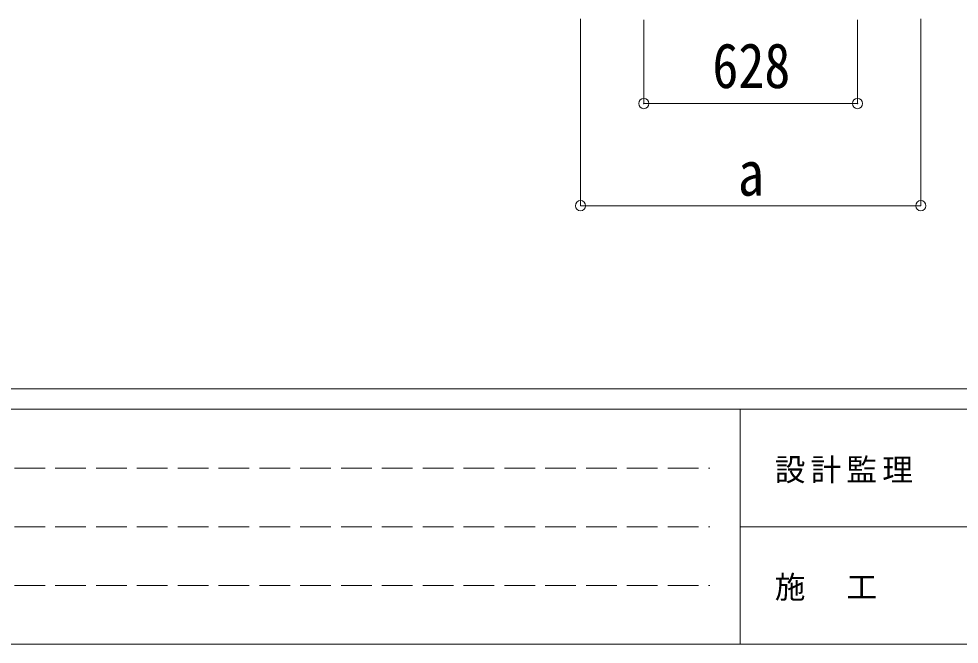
# Model space of a CAD drawing. Units: millimetres at full size, sheet at 1:30; details may follow other scales. Extents: x -8432 to 8432, y -5820 to 5820.
# Drawn here: x -5569 to -2806, y -5820 to -3983 of the extents above; entities that cross this region are included whole.
import ezdxf
from ezdxf.enums import TextEntityAlignment as Align

# ---------------------------------------------------------------- set-up
doc = ezdxf.new("R2010")
doc.units = ezdxf.units.MM
doc.header["$LTSCALE"] = 30
doc.header["$PDMODE"] = 32
doc.header["$PDSIZE"] = 30
doc.linetypes.add('DASHED3', pattern=[4, 3, -1])
doc.layers.add('0-6_OTH_LINE', color=6, linetype='Continuous', lineweight=9)
doc.layers.add('F-0_240', color=7, linetype='Continuous', lineweight=9)
doc.styles.add('ＭＳ ゴシック', font='')
doc.styles.get('ＭＳ ゴシック').set_extended_font_data('MS Gothic')

msp = doc.modelspace()

# ---------------------------------------------------------------- linework, layer by layer
at = {"layer": '0-6_OTH_LINE'}
for p, q in [((-3918.3, -4531.74), (-3918.3, -3982.74)), ((-3732.3, -4231.74), (-3732.3, -3985.44)), ((-3104.3, -4231.74), (-3104.3, -3985.44)), ((-2918.3, -4531.74), (-2918.3, -3982.74)), ((-3732.3, -4231.74), (-3104.3, -4231.74)), ((-2918.3, -4531.74), (-3918.3, -4531.74))]:
    msp.add_line(p, q, dxfattribs=at)
for p in [(-3732.3, -4231.74), (-3104.3, -4231.74), (-3918.3, -4531.74), (-2918.3, -4531.74)]:
    msp.add_point(p, dxfattribs=at)
at = {"layer": 'F-0_240', "color": 5}
for p, q in [((-8432.06, -5070), (8007.94, -5070)), ((-8432.06, -5130), (5341.19, -5130)), ((-3448.82, -5130), (-3448.82, -5820)), ((-3448.82, -5475), (2701.18, -5475)), ((-8432.06, -5820), (8007.94, -5820))]:
    msp.add_line(p, q, dxfattribs=at)
at = {"layer": 'F-0_240', "color": 4, "linetype": 'DASHED3'}
for p, q in [((-8342.06, -5302.5), (-3538.82, -5302.5)), ((-8342.06, -5475), (-3538.82, -5475)), ((-8342.06, -5647.5), (-3538.82, -5647.5))]:
    msp.add_line(p, q, dxfattribs=at)

# ---------------------------------------------------------------- texts
at = {"layer": '0-6_OTH_LINE', "color": 7, "style": 'ＭＳ ゴシック', "width": 0.85}
for s, p in [('628', (-3530.8, -4225.74)), ('a', (-3455.8, -4541.74))]:
    msp.add_text(s, height=132, dxfattribs=at).set_placement(p, align=Align.BOTTOM_LEFT)
at = {"layer": 'F-0_240', "char_height": 65.98, "attachment_point": 7, "style": 'ＭＳ ゴシック'}
for s, insert in [('\\T1.17;設計監理', (-3347.49, -5347.5)), ('\\T1.17;施\u3000工', (-3347.49, -5692.5))]:
    msp.add_mtext(s, dxfattribs=dict(at, insert=insert))

doc.saveas('drawing.dxf')
